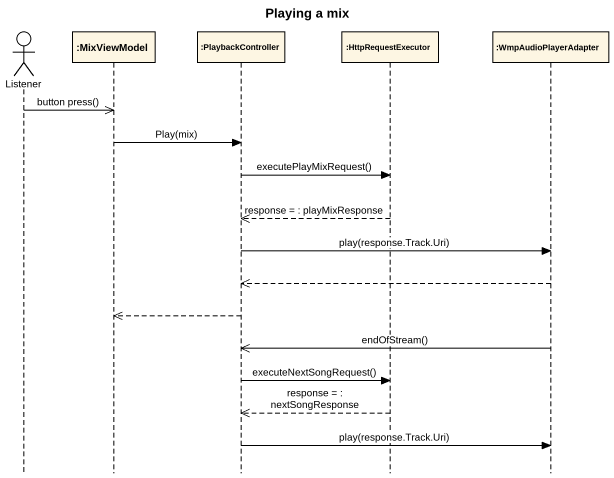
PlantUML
@startuml
title Playing a mix
hide footbox
actor Listener
participant ":MixViewModel" as MixViewModel
participant ":PlaybackController" as PlaybackController
participant ":HttpRequestExecutor" as HttpRequestExecutor
participant ":WmpAudioPlayerAdapter" as WmpAudioPlayerAdapter

Listener ->> MixViewModel : button press()
MixViewModel -> PlaybackController : Play(mix)
PlaybackController -> HttpRequestExecutor : executePlayMixRequest()
HttpRequestExecutor -->> PlaybackController : response = : playMixResponse
PlaybackController -> WmpAudioPlayerAdapter : play(response.Track.Uri)
WmpAudioPlayerAdapter -->> PlaybackController
PlaybackController -->> MixViewModel
WmpAudioPlayerAdapter ->> PlaybackController : endOfStream()
PlaybackController -> HttpRequestExecutor : executeNextSongRequest()
HttpRequestExecutor -->> PlaybackController : response = : nextSongResponse
PlaybackController -> WmpAudioPlayerAdapter : play(response.Track.Uri)
@enduml
